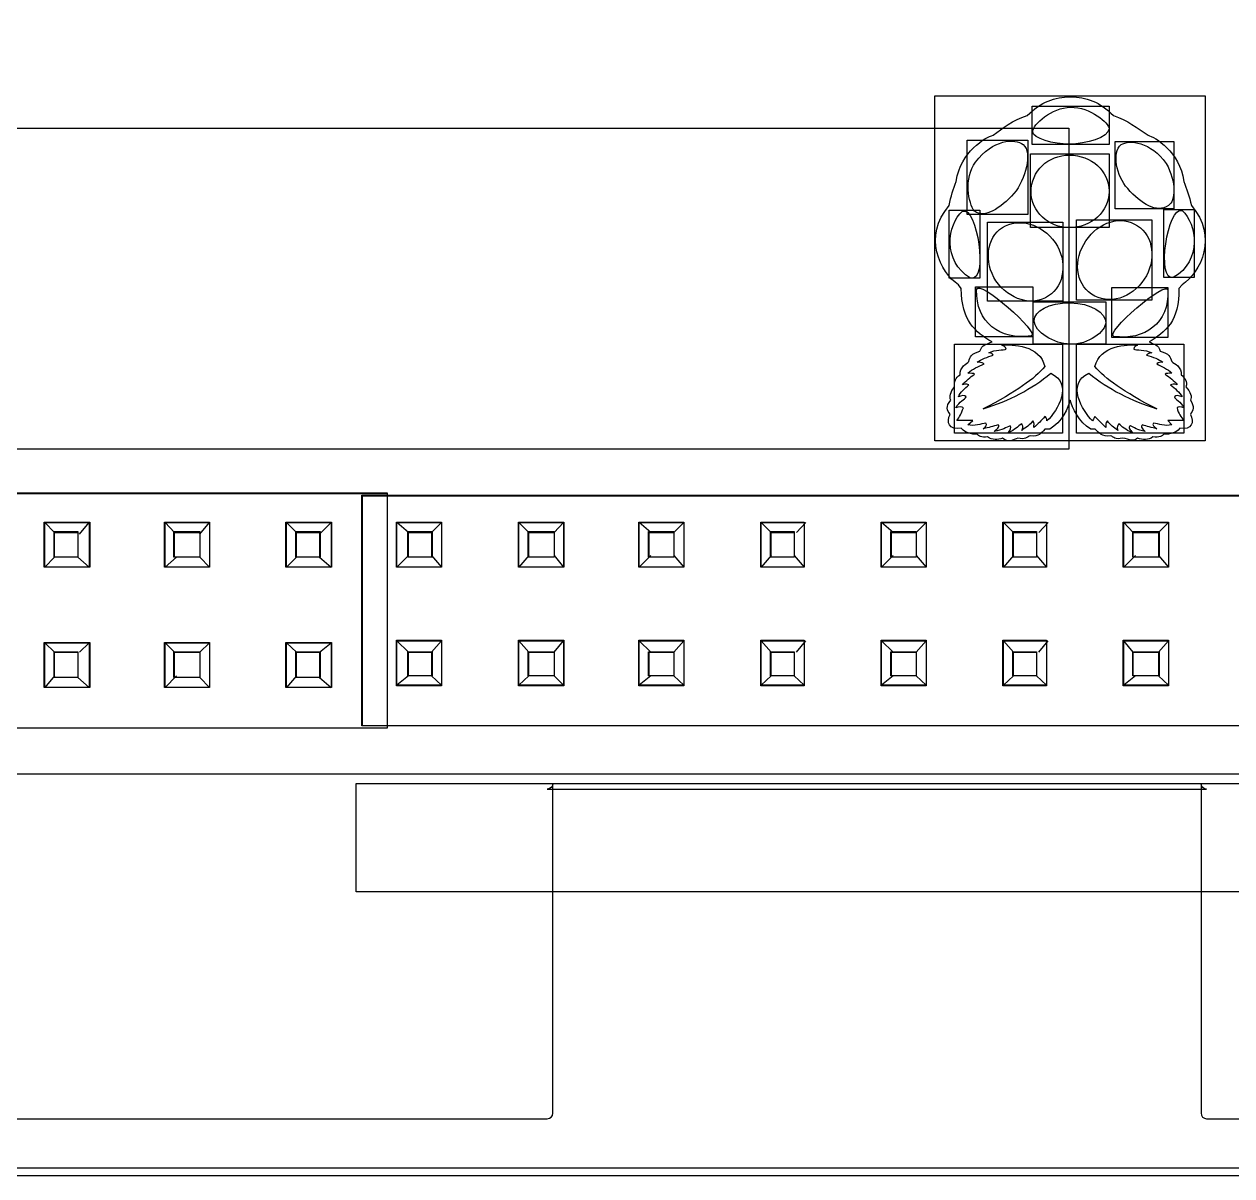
# Model space of a CAD drawing. Extents: x -52 to 498, y 3 to 363.
# Drawn here: x 45.63 to 67.61, y 45.44 to 66.41 of the extents above; entities that cross this region are included whole.
import ezdxf

# ---------------------------------------------------------------- set-up
doc = ezdxf.new("R2010")
doc.units = 0
for name, color, linetype in [('RpiPaveiksliukas', 7, 'CONTINUOUS'), ('RpiSkyles', 7, 'CONTINUOUS'), ('RpiSkyles_kitoj_vietoj', 7, 'CONTINUOUS')]:
    doc.layers.add(name, color=color, linetype=linetype)

msp = doc.modelspace()

# ---------------------------------------------------------------- linework, layer by layer
at = {"layer": 'RpiPaveiksliukas', "color": 7}
for points in [[(94.00034, 45.582526), (6.200342, 45.582526), (6.200342, 105.092524), (94.00034, 105.092524)], [(92.49034, 45.442526), (4.700342, 45.442526), (4.700342, 104.902524), (92.49034, 104.902524), (92.49034, 45.442526), (4.690342, 45.442526), (4.690342, 104.912524), (92.49034, 104.912524)], [(86.31034, 52.752526), (13.480342, 52.752526), (13.480342, 100.652524), (86.31034, 100.652524)], [(67.12034, 58.822525), (62.20034, 58.822525), (62.20034, 65.102525), (67.12034, 65.102525)], [(65.37034, 64.212525), (63.97034, 64.212525), (63.97034, 64.912525), (65.37034, 64.912525)], [(64.64034, 58.672525), (39.400341, 58.672525), (39.400341, 64.512525), (64.64034, 64.512525)], [(63.89034, 62.942525), (62.79034, 62.942525), (62.79034, 64.292525), (63.89034, 64.292525)], [(64.65034, 64.222525)], [(66.55034, 63.042525), (65.48034, 63.042525), (65.48034, 64.272525), (66.55034, 64.272525)], [(65.59034, 64.212525)], [(65.37034, 62.702525), (63.94034, 62.702525), (63.94034, 64.042525), (65.37034, 64.042525)], [(63.64034, 63.322525)], [(63.95034, 63.352525)], [(63.02034, 61.782525), (62.46034, 61.782525), (62.46034, 63.022525), (63.02034, 63.022525)], [(66.92034, 61.792525), (66.37034, 61.792525), (66.37034, 63.032525), (66.92034, 63.032525)], [(64.53034, 61.362525), (63.16034, 61.362525), (63.16034, 62.802525), (64.53034, 62.802525)], [(66.15034, 61.382525), (64.78034, 61.382525), (64.78034, 62.842525), (66.15034, 62.842525)], [(64.95034, 62.462525)], [(62.85034, 61.782525)], [(66.54034, 61.792525)], [(63.98034, 60.712525), (62.94034, 60.712525), (62.94034, 61.622525), (63.98034, 61.622525)], [(66.44034, 60.702525), (65.42034, 60.702525), (65.42034, 61.612525), (66.44034, 61.612525)], [(65.31034, 60.582525), (63.99034, 60.582525), (63.99034, 61.352525), (65.31034, 61.352525)], [(64.27034, 61.462525)], [(63.95034, 60.732525)], [(65.46034, 60.722525)], [(64.52034, 58.962525), (62.56034, 58.962525), (62.56034, 60.582525), (64.52034, 60.582525)], [(64.66034, 60.582525)], [(66.73034, 58.962525), (64.78034, 58.962525), (64.78034, 60.582525), (66.73034, 60.582525)], [(64.20034, 60.172525)], [(65.11034, 60.172525)], [(65.79034, 58.832525)], [(52.230341, 53.592526), (36.490341, 53.592526), (36.490341, 57.872525), (52.230341, 57.872525)], [(44.370341, 57.862525), (52.230341, 57.862525), (52.230341, 53.592526), (36.500341, 53.592526), (36.500341, 57.862525)], [(44.370341, 57.862525), (52.230341, 57.862525), (52.230341, 53.592526), (36.500341, 53.592526), (36.500341, 57.862525)], [(80.24034, 53.632526), (51.770341, 53.632526), (51.770341, 57.832525), (80.24034, 57.832525)], [(65.99034, 57.822525), (80.24034, 57.822525), (80.24034, 53.632526), (51.780341, 53.632526), (51.780341, 57.822525)], [(65.99034, 57.822525), (80.24034, 57.822525), (80.24034, 53.632526), (51.780341, 53.632526), (51.780341, 57.822525)], [(46.820341, 56.522526), (45.990341, 56.522526), (45.990341, 57.342525), (46.820341, 57.342525)], [(46.000341, 56.912526), (46.000341, 57.332525), (46.810341, 57.332525), (46.810341, 56.522526), (46.000341, 56.522526)], [(46.600341, 56.702526), (46.170341, 56.702526), (46.170341, 57.172525), (46.600341, 57.172525)], [(46.180341, 56.912526), (46.180341, 57.152525), (46.600341, 57.152525), (46.600341, 56.702526), (46.180341, 56.702526)], [(49.000341, 56.522526), (48.180341, 56.522526), (48.180341, 57.342525), (49.000341, 57.342525)], [(48.190341, 56.912526), (48.190341, 57.332525), (49.000341, 57.332525), (49.000341, 56.522526), (48.190341, 56.522526)], [(48.820341, 56.702526), (48.350341, 56.702526), (48.350341, 57.172525), (48.820341, 57.172525)], [(48.360341, 56.912526), (48.360341, 57.152525), (48.820341, 57.152525), (48.820341, 56.702526), (48.360341, 56.702526)], [(51.220341, 56.522526), (50.390341, 56.522526), (50.390341, 57.342525), (51.220341, 57.342525)], [(50.400341, 56.912526), (50.400341, 57.332525), (51.210341, 57.332525), (51.210341, 56.522526), (50.400341, 56.522526)], [(51.010341, 56.702526), (50.570341, 56.702526), (50.570341, 57.172525), (51.010341, 57.172525)], [(50.580341, 56.912526), (50.580341, 57.152525), (51.000341, 57.152525), (51.000341, 56.702526), (50.580341, 56.702526)], [(53.220341, 56.522526), (52.400341, 56.522526), (52.400341, 57.342525), (53.220341, 57.342525)], [(52.410341, 56.942526), (52.410341, 57.332525), (53.220341, 57.332525), (53.220341, 56.522526), (52.410341, 56.522526)], [(53.050341, 56.702526), (52.610341, 56.702526), (52.610341, 57.172525), (53.050341, 57.172525)], [(52.620341, 56.942526), (52.620341, 57.152525), (53.040341, 57.152525), (53.040341, 56.702526), (52.620341, 56.702526)], [(55.450341, 56.522526), (54.620341, 56.522526), (54.620341, 57.342525), (55.450341, 57.342525)], [(54.630341, 56.942526), (54.630341, 57.332525), (55.440341, 57.332525), (55.440341, 56.522526), (54.630341, 56.522526)], [(55.270341, 56.702526), (54.800341, 56.702526), (54.800341, 57.172525), (55.270341, 57.172525)], [(54.810341, 56.942526), (54.810341, 57.152525), (55.270341, 57.152525), (55.270341, 56.702526), (54.810341, 56.702526)], [(57.63034, 56.522526), (56.810341, 56.522526), (56.810341, 57.342525), (57.63034, 57.342525)], [(56.820341, 56.942526), (56.820341, 57.332525), (57.63034, 57.332525), (57.63034, 56.522526), (56.820341, 56.522526)], [(57.45034, 56.702526), (56.990341, 56.702526), (56.990341, 57.172525), (57.45034, 57.172525)], [(57.000341, 56.942526), (57.000341, 57.152525), (57.45034, 57.152525), (57.45034, 56.702526), (57.000341, 56.702526)], [(59.82034, 56.522526), (59.03034, 56.522526), (59.03034, 57.342525), (59.82034, 57.342525)], [(59.04034, 56.942526), (59.04034, 57.332525), (59.82034, 57.332525), (59.82034, 56.522526), (59.04034, 56.522526)], [(59.64034, 56.702526), (59.21034, 56.702526), (59.21034, 57.172525), (59.64034, 57.172525)], [(59.22034, 56.942526), (59.22034, 57.152525), (59.64034, 57.152525), (59.64034, 56.702526), (59.22034, 56.702526)], [(62.04034, 56.522526), (61.22034, 56.522526), (61.22034, 57.342525), (62.04034, 57.342525)], [(61.23034, 56.942526), (61.23034, 57.332525), (62.04034, 57.332525), (62.04034, 56.522526), (61.23034, 56.522526)], [(61.86034, 56.702526), (61.40034, 56.702526), (61.40034, 57.172525), (61.86034, 57.172525)], [(61.41034, 56.942526), (61.41034, 57.152525), (61.86034, 57.152525), (61.86034, 56.702526), (61.41034, 56.702526)], [(64.23034, 56.522526), (63.44034, 56.522526), (63.44034, 57.342525), (64.23034, 57.342525)], [(63.45034, 56.942526), (63.45034, 57.332525), (64.23034, 57.332525), (64.23034, 56.522526), (63.45034, 56.522526)], [(64.05034, 56.702526), (63.62034, 56.702526), (63.62034, 57.172525), (64.05034, 57.172525)], [(63.63034, 56.942526), (63.63034, 57.152525), (64.05034, 57.152525), (64.05034, 56.702526), (63.63034, 56.702526)], [(66.45034, 56.522526), (65.63034, 56.522526), (65.63034, 57.342525), (66.45034, 57.342525)], [(65.64034, 56.942526), (65.64034, 57.332525), (66.45034, 57.332525), (66.45034, 56.522526), (65.64034, 56.522526)], [(66.28034, 56.702526), (65.80034, 56.702526), (65.80034, 57.172525), (66.28034, 57.172525)], [(65.81034, 56.942526), (65.81034, 57.152525), (66.27034, 57.152525), (66.27034, 56.702526), (65.81034, 56.702526)], [(53.220341, 54.362526), (52.400341, 54.362526), (52.400341, 55.192526), (53.220341, 55.192526)], [(52.410341, 54.762526), (52.410341, 55.182526), (53.220341, 55.182526), (53.220341, 54.372526), (52.410341, 54.372526)], [(55.450341, 54.362526), (54.620341, 54.362526), (54.620341, 55.192526), (55.450341, 55.192526)], [(54.630341, 54.762526), (54.630341, 55.182526), (55.440341, 55.182526), (55.440341, 54.372526), (54.630341, 54.372526)], [(57.63034, 54.362526), (56.810341, 54.362526), (56.810341, 55.192526), (57.63034, 55.192526)], [(56.820341, 54.762526), (56.820341, 55.182526), (57.63034, 55.182526), (57.63034, 54.372526), (56.820341, 54.372526)], [(59.82034, 54.362526), (59.03034, 54.362526), (59.03034, 55.192526), (59.82034, 55.192526)], [(59.04034, 54.762526), (59.04034, 55.182526), (59.82034, 55.182526), (59.82034, 54.372526), (59.04034, 54.372526)], [(62.04034, 54.362526), (61.22034, 54.362526), (61.22034, 55.192526), (62.04034, 55.192526)], [(61.23034, 54.762526), (61.23034, 55.182526), (62.04034, 55.182526), (62.04034, 54.372526), (61.23034, 54.372526)], [(64.23034, 54.362526), (63.44034, 54.362526), (63.44034, 55.192526), (64.23034, 55.192526)], [(63.45034, 54.762526), (63.45034, 55.182526), (64.23034, 55.182526), (64.23034, 54.372526), (63.45034, 54.372526)], [(66.45034, 54.362526), (65.63034, 54.362526), (65.63034, 55.192526), (66.45034, 55.192526)], [(65.64034, 54.762526), (65.64034, 55.182526), (66.45034, 55.182526), (66.45034, 54.372526), (65.64034, 54.372526)], [(46.820341, 54.332526), (45.990341, 54.332526), (45.990341, 55.152526), (46.820341, 55.152526)], [(46.000341, 54.762526), (46.000341, 55.142526), (46.810341, 55.142526), (46.810341, 54.332526), (46.000341, 54.332526)], [(46.600341, 54.512526), (46.170341, 54.512526), (46.170341, 54.982526), (46.600341, 54.982526)], [(46.180341, 54.762526), (46.180341, 54.972526), (46.600341, 54.972526), (46.600341, 54.512526), (46.180341, 54.512526)], [(49.000341, 54.332526), (48.180341, 54.332526), (48.180341, 55.152526), (49.000341, 55.152526)], [(48.190341, 54.762526), (48.190341, 55.142526), (49.000341, 55.142526), (49.000341, 54.332526), (48.190341, 54.332526)], [(48.820341, 54.512526), (48.350341, 54.512526), (48.350341, 54.982526), (48.820341, 54.982526)], [(48.360341, 54.762526), (48.360341, 54.972526), (48.820341, 54.972526), (48.820341, 54.512526), (48.360341, 54.512526)], [(51.220341, 54.332526), (50.390341, 54.332526), (50.390341, 55.152526), (51.220341, 55.152526)], [(50.400341, 54.762526), (50.400341, 55.142526), (51.210341, 55.142526), (51.210341, 54.332526), (50.400341, 54.332526)], [(51.010341, 54.512526), (50.570341, 54.512526), (50.570341, 54.982526), (51.010341, 54.982526)], [(50.580341, 54.762526), (50.580341, 54.972526), (51.000341, 54.972526), (51.000341, 54.512526), (50.580341, 54.512526)], [(53.050341, 54.542526), (52.610341, 54.542526), (52.610341, 54.982526), (53.050341, 54.982526)], [(52.620341, 54.762526), (52.620341, 54.972526), (53.040341, 54.972526), (53.040341, 54.542526), (52.620341, 54.542526)], [(55.270341, 54.542526), (54.800341, 54.542526), (54.800341, 54.982526), (55.270341, 54.982526)], [(54.810341, 54.762526), (54.810341, 54.972526), (55.270341, 54.972526), (55.270341, 54.542526), (54.810341, 54.542526)], [(57.45034, 54.542526), (56.990341, 54.542526), (56.990341, 54.982526), (57.45034, 54.982526)], [(57.000341, 54.762526), (57.000341, 54.972526), (57.45034, 54.972526), (57.45034, 54.542526), (57.000341, 54.542526)], [(59.64034, 54.542526), (59.21034, 54.542526), (59.21034, 54.982526), (59.64034, 54.982526)], [(59.22034, 54.762526), (59.22034, 54.972526), (59.64034, 54.972526), (59.64034, 54.542526), (59.22034, 54.542526)], [(61.86034, 54.542526), (61.40034, 54.542526), (61.40034, 54.982526), (61.86034, 54.982526)], [(61.41034, 54.762526), (61.41034, 54.972526), (61.86034, 54.972526), (61.86034, 54.542526), (61.41034, 54.542526)], [(64.05034, 54.542526), (63.62034, 54.542526), (63.62034, 54.982526), (64.05034, 54.982526)], [(63.63034, 54.762526), (63.63034, 54.972526), (64.05034, 54.972526), (64.05034, 54.542526), (63.63034, 54.542526)], [(66.28034, 54.542526), (65.80034, 54.542526), (65.80034, 54.982526), (66.28034, 54.982526)], [(65.81034, 54.762526), (65.81034, 54.972526), (66.27034, 54.972526), (66.27034, 54.542526), (65.81034, 54.542526)], [(79.47034, 50.612526), (51.670341, 50.612526), (51.670341, 52.582526), (79.47034, 52.582526)]]:
    msp.add_lwpolyline(points, close=True, dxfattribs=at)
for points in [[(64.66034, 65.082525), (64.68034, 65.082525)], [(65.37034, 63.372525), (65.37034, 63.352525)], [(62.68034, 61.592525), (62.63034, 61.662525)], [(66.70034, 61.662525), (66.64034, 61.592525)], [(62.80034, 59.112525), (62.89034, 59.192525)], [(65.31034, 59.062525), (65.11034, 59.262525)], [(66.73034, 59.192525), (66.44034, 59.192525), (66.51034, 59.112525)], [(64.29034, 59.032525), (64.20034, 59.032525)], [(65.12034, 59.032525), (65.04034, 59.032525)], [(81.86034, 52.752526), (15.660342, 52.752526)]]:
    msp.add_lwpolyline(points, dxfattribs=at)
at = {"layer": 'RpiPaveiksliukas', "color": 1}
for points in [[(64.66034, 65.082525), (64.68034, 65.082525)], [(65.37034, 63.372525), (65.37034, 63.352525)], [(62.68034, 61.592525), (62.63034, 61.662525)], [(66.70034, 61.662525), (66.64034, 61.592525)], [(62.80034, 59.112525), (62.89034, 59.192525)], [(65.31034, 59.062525), (65.11034, 59.262525)], [(66.73034, 59.192525), (66.44034, 59.192525), (66.51034, 59.112525)], [(64.29034, 59.032525), (64.20034, 59.032525)], [(65.12034, 59.032525), (65.04034, 59.032525)], [(46.180341, 57.152525), (46.000341, 57.332525)], [(46.630341, 57.122525), (46.810341, 57.332525)], [(48.360341, 57.152525), (48.190341, 57.332525)], [(48.820341, 57.122525), (49.000341, 57.332525)], [(50.580341, 57.152525), (50.400341, 57.332525)], [(51.000341, 57.122525), (51.210341, 57.332525)], [(52.620341, 57.152525), (52.410341, 57.332525)], [(53.040341, 57.152525), (53.220341, 57.332525)], [(54.810341, 57.152525), (54.630341, 57.332525)], [(55.270341, 57.152525), (55.440341, 57.332525)], [(57.030341, 57.152525), (56.820341, 57.332525)], [(57.45034, 57.152525), (57.63034, 57.332525)], [(59.22034, 57.152525), (59.04034, 57.332525)], [(59.68034, 57.152525), (59.85034, 57.332525)], [(61.44034, 57.152525), (61.23034, 57.332525)], [(61.86034, 57.152525), (62.04034, 57.332525)], [(63.63034, 57.152525), (63.45034, 57.332525)], [(64.09034, 57.152525), (64.26034, 57.332525)], [(65.81034, 57.152525), (65.64034, 57.332525)], [(66.27034, 57.152525), (66.45034, 57.332525)], [(52.620341, 56.732526), (52.410341, 56.522526)], [(53.040341, 56.732526), (53.220341, 56.522526)], [(54.810341, 56.732526), (54.630341, 56.522526)], [(55.270341, 56.732526), (55.440341, 56.522526)], [(57.030341, 56.732526), (56.820341, 56.522526)], [(57.45034, 56.732526), (57.63034, 56.522526)], [(59.22034, 56.732526), (59.04034, 56.522526)], [(59.64034, 56.732526), (59.82034, 56.522526)], [(61.44034, 56.732526), (61.23034, 56.522526)], [(61.86034, 56.732526), (62.04034, 56.522526)], [(63.63034, 56.732526), (63.45034, 56.522526)], [(64.05034, 56.732526), (64.23034, 56.522526)], [(65.85034, 56.732526), (65.64034, 56.522526)], [(66.27034, 56.732526), (66.45034, 56.522526)], [(46.180341, 56.702526), (46.000341, 56.522526)], [(46.600341, 56.702526), (46.810341, 56.522526)], [(48.400341, 56.702526), (48.190341, 56.522526)], [(48.820341, 56.702526), (49.000341, 56.522526)], [(50.580341, 56.702526), (50.400341, 56.522526)], [(51.000341, 56.702526), (51.210341, 56.522526)], [(52.620341, 54.972526), (52.410341, 55.182526)], [(53.040341, 54.972526), (53.220341, 55.182526)], [(54.810341, 54.972526), (54.630341, 55.182526)], [(55.270341, 54.972526), (55.440341, 55.182526)], [(57.030341, 54.972526), (56.820341, 55.182526)], [(57.45034, 54.972526), (57.63034, 55.182526)], [(59.22034, 54.972526), (59.04034, 55.182526)], [(59.68034, 54.972526), (59.85034, 55.182526)], [(61.44034, 54.972526), (61.23034, 55.182526)], [(61.86034, 54.972526), (62.04034, 55.182526)], [(63.63034, 54.972526), (63.45034, 55.182526)], [(64.09034, 54.972526), (64.26034, 55.182526)], [(65.81034, 54.972526), (65.64034, 55.182526)], [(66.27034, 54.972526), (66.45034, 55.182526)], [(46.180341, 54.972526), (46.000341, 55.142526)], [(46.630341, 54.972526), (46.810341, 55.142526)], [(48.360341, 54.972526), (48.190341, 55.142526)], [(48.820341, 54.972526), (49.000341, 55.142526)], [(50.580341, 54.972526), (50.400341, 55.142526)], [(51.000341, 54.972526), (51.210341, 55.142526)], [(46.180341, 54.542526), (46.000341, 54.332526)], [(46.600341, 54.512526), (46.810341, 54.332526)], [(48.400341, 54.542526), (48.190341, 54.332526)], [(48.820341, 54.512526), (49.000341, 54.332526)], [(50.580341, 54.542526), (50.400341, 54.332526)], [(51.000341, 54.512526), (51.210341, 54.332526)], [(52.620341, 54.542526), (52.410341, 54.372526)], [(53.040341, 54.542526), (53.220341, 54.372526)], [(54.810341, 54.542526), (54.630341, 54.372526)], [(55.270341, 54.542526), (55.440341, 54.372526)], [(57.030341, 54.542526), (56.820341, 54.372526)], [(57.45034, 54.542526), (57.63034, 54.372526)], [(59.22034, 54.542526), (59.04034, 54.372526)], [(59.64034, 54.542526), (59.82034, 54.372526)], [(61.44034, 54.542526), (61.23034, 54.372526)], [(61.86034, 54.542526), (62.04034, 54.372526)], [(63.63034, 54.542526), (63.45034, 54.372526)], [(64.05034, 54.542526), (64.23034, 54.372526)], [(65.85034, 54.542526), (65.64034, 54.372526)], [(66.27034, 54.542526), (66.45034, 54.372526)]]:
    msp.add_lwpolyline(points, dxfattribs=at)
for points in [[(64.65034, 64.222525)], [(63.64034, 63.322525)], [(63.95034, 63.352525)], [(65.71034, 63.412525)], [(62.85034, 61.782525)], [(66.54034, 61.792525)], [(64.27034, 61.462525)], [(65.05034, 61.492525)], [(63.95034, 60.732525)], [(65.46034, 60.722525)], [(64.66034, 60.582525)], [(63.08034, 59.402525)], [(66.24034, 59.402525)], [(65.79034, 58.832525)], [(46.000341, 56.912526), (46.000341, 57.332525), (46.810341, 57.332525), (46.810341, 56.522526), (46.000341, 56.522526)], [(46.180341, 56.912526), (46.180341, 57.152525), (46.600341, 57.152525), (46.600341, 56.702526), (46.180341, 56.702526)], [(48.190341, 56.912526), (48.190341, 57.332525), (49.000341, 57.332525), (49.000341, 56.522526), (48.190341, 56.522526)], [(48.360341, 56.912526), (48.360341, 57.152525), (48.820341, 57.152525), (48.820341, 56.702526), (48.360341, 56.702526)], [(50.400341, 56.912526), (50.400341, 57.332525), (51.210341, 57.332525), (51.210341, 56.522526), (50.400341, 56.522526)], [(50.580341, 56.912526), (50.580341, 57.152525), (51.000341, 57.152525), (51.000341, 56.702526), (50.580341, 56.702526)], [(52.410341, 56.942526), (52.410341, 57.332525), (53.220341, 57.332525), (53.220341, 56.522526), (52.410341, 56.522526)], [(52.620341, 56.942526), (52.620341, 57.152525), (53.040341, 57.152525), (53.040341, 56.702526), (52.620341, 56.702526)], [(54.630341, 56.942526), (54.630341, 57.332525), (55.440341, 57.332525), (55.440341, 56.522526), (54.630341, 56.522526)], [(54.810341, 56.942526), (54.810341, 57.152525), (55.270341, 57.152525), (55.270341, 56.702526), (54.810341, 56.702526)], [(56.820341, 56.942526), (56.820341, 57.332525), (57.63034, 57.332525), (57.63034, 56.522526), (56.820341, 56.522526)], [(57.000341, 56.942526), (57.000341, 57.152525), (57.45034, 57.152525), (57.45034, 56.702526), (57.000341, 56.702526)], [(59.04034, 56.942526), (59.04034, 57.332525), (59.82034, 57.332525), (59.82034, 56.522526), (59.04034, 56.522526)], [(59.22034, 56.942526), (59.22034, 57.152525), (59.64034, 57.152525), (59.64034, 56.702526), (59.22034, 56.702526)], [(61.23034, 56.942526), (61.23034, 57.332525), (62.04034, 57.332525), (62.04034, 56.522526), (61.23034, 56.522526)], [(61.41034, 56.942526), (61.41034, 57.152525), (61.86034, 57.152525), (61.86034, 56.702526), (61.41034, 56.702526)], [(63.45034, 56.942526), (63.45034, 57.332525), (64.23034, 57.332525), (64.23034, 56.522526), (63.45034, 56.522526)], [(63.63034, 56.942526), (63.63034, 57.152525), (64.05034, 57.152525), (64.05034, 56.702526), (63.63034, 56.702526)], [(65.64034, 56.942526), (65.64034, 57.332525), (66.45034, 57.332525), (66.45034, 56.522526), (65.64034, 56.522526)], [(65.81034, 56.942526), (65.81034, 57.152525), (66.27034, 57.152525), (66.27034, 56.702526), (65.81034, 56.702526)], [(52.410341, 54.762526), (52.410341, 55.182526), (53.220341, 55.182526), (53.220341, 54.372526), (52.410341, 54.372526)], [(54.630341, 54.762526), (54.630341, 55.182526), (55.440341, 55.182526), (55.440341, 54.372526), (54.630341, 54.372526)], [(56.820341, 54.762526), (56.820341, 55.182526), (57.63034, 55.182526), (57.63034, 54.372526), (56.820341, 54.372526)], [(59.04034, 54.762526), (59.04034, 55.182526), (59.82034, 55.182526), (59.82034, 54.372526), (59.04034, 54.372526)], [(61.23034, 54.762526), (61.23034, 55.182526), (62.04034, 55.182526), (62.04034, 54.372526), (61.23034, 54.372526)], [(63.45034, 54.762526), (63.45034, 55.182526), (64.23034, 55.182526), (64.23034, 54.372526), (63.45034, 54.372526)], [(65.64034, 54.762526), (65.64034, 55.182526), (66.45034, 55.182526), (66.45034, 54.372526), (65.64034, 54.372526)], [(46.000341, 54.762526), (46.000341, 55.142526), (46.810341, 55.142526), (46.810341, 54.332526), (46.000341, 54.332526)], [(46.180341, 54.762526), (46.180341, 54.972526), (46.600341, 54.972526), (46.600341, 54.512526), (46.180341, 54.512526)], [(48.190341, 54.762526), (48.190341, 55.142526), (49.000341, 55.142526), (49.000341, 54.332526), (48.190341, 54.332526)], [(48.360341, 54.762526), (48.360341, 54.972526), (48.820341, 54.972526), (48.820341, 54.512526), (48.360341, 54.512526)], [(50.400341, 54.762526), (50.400341, 55.142526), (51.210341, 55.142526), (51.210341, 54.332526), (50.400341, 54.332526)], [(50.580341, 54.762526), (50.580341, 54.972526), (51.000341, 54.972526), (51.000341, 54.512526), (50.580341, 54.512526)], [(52.620341, 54.762526), (52.620341, 54.972526), (53.040341, 54.972526), (53.040341, 54.542526), (52.620341, 54.542526)], [(54.810341, 54.762526), (54.810341, 54.972526), (55.270341, 54.972526), (55.270341, 54.542526), (54.810341, 54.542526)], [(57.000341, 54.762526), (57.000341, 54.972526), (57.45034, 54.972526), (57.45034, 54.542526), (57.000341, 54.542526)], [(59.22034, 54.762526), (59.22034, 54.972526), (59.64034, 54.972526), (59.64034, 54.542526), (59.22034, 54.542526)], [(61.41034, 54.762526), (61.41034, 54.972526), (61.86034, 54.972526), (61.86034, 54.542526), (61.41034, 54.542526)], [(63.63034, 54.762526), (63.63034, 54.972526), (64.05034, 54.972526), (64.05034, 54.542526), (63.63034, 54.542526)], [(65.81034, 54.762526), (65.81034, 54.972526), (66.27034, 54.972526), (66.27034, 54.542526), (65.81034, 54.542526)]]:
    msp.add_lwpolyline(points, close=True, dxfattribs=at)
at = {"layer": 'RpiPaveiksliukas', "color": 7}
for points in [[(63.88034, 64.742525), (64.13034, 64.992525), (64.39034, 65.082525), (64.66034, 65.082525)], [(64.68034, 65.082525), (64.94034, 65.082525), (65.21034, 64.992525), (65.45034, 64.742525)], [(63.98034, 64.442525), (63.98034, 64.582525), (64.33034, 64.892525), (64.67034, 64.892525)], [(64.67034, 64.892525), (65.03034, 64.902525), (65.37034, 64.602525), (65.37034, 64.502525)], [(63.26034, 64.382525), (63.43034, 64.512525), (63.62034, 64.662525), (63.88034, 64.742525)], [(65.45034, 64.742525), (65.70034, 64.662525), (65.89034, 64.512525), (66.08034, 64.382525)], [(64.65034, 64.222525), (64.36034, 64.212525), (63.98034, 64.332525), (63.98034, 64.442525)], [(65.37034, 64.502525), (65.37034, 64.342525), (64.94034, 64.222525), (64.65034, 64.222525)], [(62.59034, 63.542525), (62.66034, 64.092525), (63.13034, 64.352525), (63.26034, 64.382525)], [(62.94034, 63.892525), (63.25034, 64.312525), (63.66034, 64.332525), (63.81034, 64.212525)], [(63.81034, 64.212525), (63.98034, 64.062525), (63.85034, 63.582525), (63.64034, 63.322525)], [(65.71034, 63.412525), (65.50034, 63.642525), (65.42034, 64.072525), (65.59034, 64.212525)], [(65.59034, 64.212525), (65.74034, 64.312525), (66.13034, 64.262525), (66.41034, 63.872525)], [(66.08034, 64.382525), (66.20034, 64.352525), (66.66034, 64.092525), (66.73034, 63.542525)], [(63.95034, 63.352525), (63.95034, 63.732525), (64.26034, 64.022525), (64.65034, 64.022525)], [(64.65034, 64.022525), (65.05034, 64.022525), (65.37034, 63.732525), (65.37034, 63.372525)], [(62.92034, 63.002525), (62.81034, 63.142525), (62.72034, 63.602525), (62.94034, 63.892525)], [(66.41034, 63.872525), (66.60034, 63.532525), (66.58034, 63.182525), (66.45034, 63.102525)], [(62.46034, 63.102525), (62.49034, 63.282525), (62.54034, 63.402525), (62.59034, 63.542525)], [(66.73034, 63.542525), (66.78034, 63.402525), (66.83034, 63.282525), (66.87034, 63.102525)], [(63.64034, 63.322525), (63.39034, 63.052525), (63.11034, 62.862525), (62.92034, 63.002525)], [(64.65034, 62.702525), (64.27034, 62.702525), (63.95034, 62.992525), (63.95034, 63.352525)], [(65.37034, 63.352525), (65.37034, 62.992525), (65.05034, 62.702525), (64.65034, 62.702525)], [(66.45034, 63.102525), (66.24034, 62.962525), (65.95034, 63.132525), (65.71034, 63.412525)], [(62.63034, 61.662525), (62.29034, 61.882525), (61.98034, 62.552525), (62.46034, 63.102525)], [(62.70034, 63.002525), (62.97034, 63.102525), (63.18034, 61.702525), (62.85034, 61.782525)], [(66.54034, 61.792525), (66.22034, 61.712525), (66.44034, 63.112525), (66.70034, 63.012525)], [(66.87034, 63.102525), (67.36034, 62.552525), (67.04034, 61.882525), (66.70034, 61.662525)], [(62.85034, 61.782525), (62.33034, 62.092525), (62.43034, 62.762525), (62.70034, 63.002525)], [(63.43034, 62.702525), (63.72034, 62.892525), (64.15034, 62.772525), (64.39034, 62.432525)], [(64.95034, 62.462525), (65.17034, 62.802525), (65.60034, 62.942525), (65.89034, 62.732525)], [(66.70034, 63.012525), (66.97034, 62.772525), (67.07034, 62.102525), (66.54034, 61.792525)], [(63.31034, 61.732525), (63.09034, 62.072525), (63.14034, 62.522525), (63.43034, 62.702525)], [(65.89034, 62.732525), (66.18034, 62.552525), (66.24034, 62.102525), (66.01034, 61.762525)], [(64.39034, 62.432525), (64.62034, 62.092525), (64.56034, 61.642525), (64.27034, 61.462525)], [(65.05034, 61.492525), (64.76034, 61.682525), (64.71034, 62.122525), (64.95034, 62.462525)], [(62.96034, 61.572525), (62.98034, 61.792525), (64.14034, 60.772525), (63.95034, 60.732525)], [(65.46034, 60.722525), (65.26034, 60.762525), (66.44034, 61.782525), (66.44034, 61.562525)], [(63.24034, 60.622525), (62.94034, 60.792525), (62.68034, 61.012525), (62.68034, 61.592525)], [(63.95034, 60.732525), (63.39034, 60.652525), (62.94034, 60.972525), (62.96034, 61.572525)], [(64.27034, 61.462525), (63.98034, 61.252525), (63.55034, 61.392525), (63.31034, 61.732525)], [(66.01034, 61.762525), (65.79034, 61.422525), (65.36034, 61.282525), (65.05034, 61.492525)], [(66.44034, 61.562525), (66.47034, 60.962525), (66.01034, 60.642525), (65.46034, 60.722525)], [(66.64034, 61.592525), (66.66034, 61.012525), (66.39034, 60.792525), (66.10034, 60.622525)], [(64.01034, 61.012525), (64.01034, 61.182525), (64.27034, 61.332525), (64.66034, 61.332525)], [(64.66034, 61.332525), (65.05034, 61.332525), (65.31034, 61.142525), (65.31034, 60.972525)], [(64.66034, 60.582525), (64.37034, 60.582525), (64.01034, 60.802525), (64.01034, 61.012525)], [(65.31034, 60.972525), (65.31034, 60.822525), (65.00034, 60.562525), (64.66034, 60.582525)], [(62.82034, 60.262525), (62.83034, 60.352525), (62.87034, 60.412525), (63.02034, 60.452525)], [(63.02034, 60.452525), (63.06034, 60.572525), (63.14034, 60.582525), (63.24034, 60.622525)], [(63.18034, 60.422525), (63.30034, 60.492525), (63.45034, 60.462525), (63.50034, 60.492525)], [(63.42034, 60.562525), (63.60034, 60.582525), (64.12034, 60.562525), (64.20034, 60.172525)], [(63.50034, 60.492525), (63.49034, 60.532525), (63.45034, 60.552525), (63.42034, 60.562525)], [(65.11034, 60.172525), (65.21034, 60.562525), (65.70034, 60.582525), (65.89034, 60.562525)], [(65.89034, 60.562525), (65.86034, 60.552525), (65.82034, 60.532525), (65.82034, 60.492525)], [(65.82034, 60.492525), (65.86034, 60.462525), (66.03034, 60.492525), (66.15034, 60.422525)], [(66.10034, 60.622525), (66.18034, 60.582525), (66.27034, 60.572525), (66.30034, 60.452525)], [(66.30034, 60.452525), (66.46034, 60.412525), (66.49034, 60.352525), (66.51034, 60.262525)], [(62.66034, 60.022525), (62.65034, 60.162525), (62.78034, 60.232525), (62.82034, 60.262525)], [(62.97034, 60.252525), (63.04034, 60.312525), (63.16034, 60.342525), (63.26034, 60.382525)], [(63.10034, 60.222525), (63.04034, 60.252525), (63.01034, 60.252525), (62.97034, 60.252525)], [(63.26034, 60.382525), (63.25034, 60.412525), (63.23034, 60.412525), (63.18034, 60.422525)], [(66.15034, 60.422525), (66.10034, 60.412525), (66.08034, 60.412525), (66.05034, 60.382525)], [(66.05034, 60.382525), (66.17034, 60.342525), (66.28034, 60.312525), (66.35034, 60.252525)], [(66.35034, 60.252525), (66.30034, 60.252525), (66.27034, 60.252525), (66.24034, 60.222525)], [(66.51034, 60.262525), (66.56034, 60.232525), (66.70034, 60.162525), (66.68034, 60.022525)], [(62.56034, 59.802525), (62.54034, 59.902525), (62.58034, 59.972525), (62.66034, 60.022525)], [(62.70034, 59.842525), (62.77034, 59.912525), (62.84034, 59.982525), (62.92034, 60.032525)], [(62.80034, 60.052525), (62.89034, 60.132525), (62.99034, 60.172525), (63.10034, 60.222525)], [(62.92034, 60.032525), (62.91034, 60.052525), (62.85034, 60.052525), (62.80034, 60.052525)], [(64.20034, 60.172525), (64.02034, 59.952525), (63.68034, 59.712525), (63.08034, 59.402525)], [(63.08034, 59.402525), (63.56034, 59.552525), (63.96034, 59.762525), (64.31034, 60.052525)], [(64.31034, 60.052525), (64.72034, 59.862525), (64.44034, 59.372525), (64.24034, 59.182525)], [(65.07034, 59.182525), (64.88034, 59.372525), (64.59034, 59.862525), (65.00034, 60.052525)], [(65.00034, 60.052525), (65.36034, 59.762525), (65.77034, 59.552525), (66.24034, 59.402525)], [(66.24034, 59.402525), (65.63034, 59.712525), (65.30034, 59.952525), (65.11034, 60.172525)], [(66.24034, 60.222525), (66.32034, 60.172525), (66.44034, 60.132525), (66.51034, 60.052525)], [(66.51034, 60.052525), (66.46034, 60.052525), (66.41034, 60.052525), (66.39034, 60.032525)], [(66.39034, 60.032525), (66.47034, 59.982525), (66.56034, 59.912525), (66.61034, 59.842525)], [(66.68034, 60.022525), (66.75034, 59.972525), (66.80034, 59.902525), (66.77034, 59.802525)], [(62.49034, 59.562525), (62.46034, 59.622525), (62.48034, 59.712525), (62.56034, 59.802525)], [(62.63034, 59.622525), (62.66034, 59.712525), (62.75034, 59.772525), (62.82034, 59.842525)], [(62.82034, 59.842525), (62.80034, 59.842525), (62.77034, 59.862525), (62.70034, 59.842525)], [(66.61034, 59.842525), (66.54034, 59.862525), (66.53034, 59.842525), (66.49034, 59.842525)], [(66.49034, 59.842525), (66.56034, 59.772525), (66.66034, 59.712525), (66.70034, 59.622525)], [(66.77034, 59.802525), (66.85034, 59.712525), (66.89034, 59.622525), (66.85034, 59.562525)], [(62.58034, 59.422525), (62.65034, 59.542525), (62.74034, 59.572525), (62.77034, 59.622525)], [(62.77034, 59.622525), (62.74034, 59.662525), (62.68034, 59.642525), (62.63034, 59.622525)], [(66.70034, 59.622525), (66.64034, 59.642525), (66.59034, 59.662525), (66.56034, 59.622525)], [(66.56034, 59.622525), (66.57034, 59.572525), (66.68034, 59.542525), (66.73034, 59.422525)], [(62.48034, 59.302525), (62.42034, 59.372525), (62.39034, 59.442525), (62.49034, 59.562525)], [(62.72034, 59.422525), (62.70034, 59.442525), (62.63034, 59.442525), (62.58034, 59.422525)], [(62.60034, 59.192525), (62.65034, 59.262525), (62.68034, 59.312525), (62.72034, 59.422525)], [(64.66034, 59.562525), (64.63034, 59.422525), (64.51034, 59.162525), (64.29034, 59.032525)], [(65.04034, 59.032525), (64.82034, 59.162525), (64.70034, 59.422525), (64.66034, 59.562525)], [(66.73034, 59.422525), (66.68034, 59.442525), (66.63034, 59.442525), (66.61034, 59.422525)], [(66.61034, 59.422525), (66.63034, 59.312525), (66.68034, 59.262525), (66.73034, 59.192525)], [(66.85034, 59.562525), (66.93034, 59.442525), (66.90034, 59.372525), (66.85034, 59.302525)], [(62.68034, 59.052525), (62.46034, 59.012525), (62.40034, 59.162525), (62.48034, 59.302525)], [(62.89034, 59.192525), (62.89034, 59.192525), (62.72034, 59.192525), (62.60034, 59.192525)], [(63.13034, 59.142525), (63.04034, 59.132525), (62.92034, 59.082525), (62.80034, 59.112525)], [(63.08034, 59.042525), (63.13034, 59.082525), (63.16034, 59.112525), (63.13034, 59.142525)], [(63.78034, 59.132525), (63.71034, 59.082525), (63.66034, 59.022525), (63.54034, 58.972525)], [(63.98034, 59.182525), (63.93034, 59.112525), (63.86034, 59.062525), (63.78034, 59.012525)], [(63.78034, 59.012525), (63.83034, 59.082525), (63.79034, 59.112525), (63.78034, 59.132525)], [(64.00034, 59.062525), (64.00034, 59.112525), (64.02034, 59.142525), (63.98034, 59.182525)], [(64.20034, 59.262525), (64.14034, 59.192525), (64.08034, 59.132525), (64.00034, 59.062525)], [(64.24034, 59.182525), (64.24034, 59.232525), (64.22034, 59.262525), (64.20034, 59.262525)], [(65.11034, 59.262525), (65.11034, 59.262525), (65.09034, 59.232525), (65.07034, 59.182525)], [(65.34034, 59.182525), (65.30034, 59.142525), (65.31034, 59.112525), (65.31034, 59.062525)], [(65.53034, 59.012525), (65.45034, 59.062525), (65.40034, 59.112525), (65.34034, 59.182525)], [(65.55034, 59.132525), (65.53034, 59.112525), (65.50034, 59.082525), (65.53034, 59.012525)], [(65.79034, 58.972525), (65.67034, 59.022525), (65.60034, 59.082525), (65.55034, 59.132525)], [(66.18034, 59.142525), (66.15034, 59.112525), (66.18034, 59.082525), (66.24034, 59.042525)], [(66.51034, 59.112525), (66.39034, 59.082525), (66.27034, 59.132525), (66.18034, 59.142525)], [(66.85034, 59.302525), (66.93034, 59.162525), (66.87034, 59.012525), (66.66034, 59.052525)], [(62.97034, 58.942525), (62.94034, 58.942525), (62.77034, 58.932525), (62.68034, 59.052525)], [(63.16034, 58.892525), (63.04034, 58.872525), (63.00034, 58.912525), (62.97034, 58.942525)], [(63.35034, 59.112525), (63.26034, 59.082525), (63.18034, 59.062525), (63.08034, 59.042525)], [(63.28034, 58.992525), (63.31034, 59.022525), (63.40034, 59.082525), (63.35034, 59.112525)], [(63.57034, 59.092525), (63.50034, 59.062525), (63.43034, 59.022525), (63.28034, 58.992525)], [(63.54034, 58.972525), (63.57034, 59.022525), (63.60034, 59.062525), (63.57034, 59.092525)], [(63.94034, 58.912525), (63.88034, 58.892525), (63.84034, 58.832525), (63.71034, 58.872525)], [(64.20034, 59.032525), (64.13034, 58.962525), (64.10034, 58.892525), (63.94034, 58.912525)], [(65.40034, 58.912525), (65.24034, 58.892525), (65.19034, 58.962525), (65.12034, 59.032525)], [(65.62034, 58.872525), (65.48034, 58.832525), (65.45034, 58.892525), (65.40034, 58.912525)], [(65.76034, 59.092525), (65.70034, 59.062525), (65.76034, 59.022525), (65.79034, 58.972525)], [(66.03034, 58.992525), (65.88034, 59.022525), (65.82034, 59.062525), (65.76034, 59.092525)], [(65.98034, 59.112525), (65.93034, 59.082525), (65.99034, 59.022525), (66.03034, 58.992525)], [(66.24034, 59.042525), (66.15034, 59.062525), (66.05034, 59.082525), (65.98034, 59.112525)], [(66.37034, 58.942525), (66.34034, 58.912525), (66.29034, 58.872525), (66.17034, 58.892525)], [(66.66034, 59.052525), (66.58034, 58.932525), (66.39034, 58.942525), (66.37034, 58.942525)], [(63.43034, 58.872525), (63.35034, 58.832525), (63.24034, 58.832525), (63.16034, 58.892525)], [(63.71034, 58.872525), (63.62034, 58.842525), (63.55034, 58.772525), (63.43034, 58.872525)], [(65.79034, 58.832525), (65.72034, 58.832525), (65.69034, 58.862525), (65.62034, 58.872525)], [(65.89034, 58.872525), (65.86034, 58.842525), (65.82034, 58.832525), (65.79034, 58.832525)], [(66.17034, 58.892525), (66.08034, 58.832525), (65.99034, 58.832525), (65.89034, 58.872525)], [(81.86034, 52.752526), (78.69034, 52.752526), (18.270342, 52.752526), (15.660342, 52.752526)]]:
    msp.add_open_spline(points, degree=3, dxfattribs=at)
at = {"layer": 'RpiPaveiksliukas', "color": 1}
for points in [[(63.88034, 64.742525), (64.13034, 64.992525), (64.39034, 65.082525), (64.66034, 65.082525)], [(64.68034, 65.082525), (64.94034, 65.082525), (65.21034, 64.992525), (65.45034, 64.742525)], [(63.98034, 64.442525), (63.98034, 64.582525), (64.33034, 64.892525), (64.67034, 64.892525)], [(64.67034, 64.892525), (65.03034, 64.902525), (65.37034, 64.602525), (65.37034, 64.502525)], [(63.26034, 64.382525), (63.43034, 64.512525), (63.62034, 64.662525), (63.88034, 64.742525)], [(65.45034, 64.742525), (65.70034, 64.662525), (65.89034, 64.512525), (66.08034, 64.382525)], [(64.65034, 64.222525), (64.36034, 64.212525), (63.98034, 64.332525), (63.98034, 64.442525)], [(65.37034, 64.502525), (65.37034, 64.342525), (64.94034, 64.222525), (64.65034, 64.222525)], [(62.59034, 63.542525), (62.66034, 64.092525), (63.13034, 64.352525), (63.26034, 64.382525)], [(62.94034, 63.892525), (63.25034, 64.312525), (63.66034, 64.332525), (63.81034, 64.212525)], [(63.81034, 64.212525), (63.98034, 64.062525), (63.85034, 63.582525), (63.64034, 63.322525)], [(65.71034, 63.412525), (65.50034, 63.642525), (65.42034, 64.072525), (65.59034, 64.212525)], [(65.59034, 64.212525), (65.74034, 64.312525), (66.13034, 64.262525), (66.41034, 63.872525)], [(66.08034, 64.382525), (66.20034, 64.352525), (66.66034, 64.092525), (66.73034, 63.542525)], [(63.95034, 63.352525), (63.95034, 63.732525), (64.26034, 64.022525), (64.65034, 64.022525)], [(64.65034, 64.022525), (65.05034, 64.022525), (65.37034, 63.732525), (65.37034, 63.372525)], [(62.92034, 63.002525), (62.81034, 63.142525), (62.72034, 63.602525), (62.94034, 63.892525)], [(66.41034, 63.872525), (66.60034, 63.532525), (66.58034, 63.182525), (66.45034, 63.102525)], [(62.46034, 63.102525), (62.49034, 63.282525), (62.54034, 63.402525), (62.59034, 63.542525)], [(66.73034, 63.542525), (66.78034, 63.402525), (66.83034, 63.282525), (66.87034, 63.102525)], [(63.64034, 63.322525), (63.39034, 63.052525), (63.11034, 62.862525), (62.92034, 63.002525)], [(64.65034, 62.702525), (64.27034, 62.702525), (63.95034, 62.992525), (63.95034, 63.352525)], [(65.37034, 63.352525), (65.37034, 62.992525), (65.05034, 62.702525), (64.65034, 62.702525)], [(66.45034, 63.102525), (66.24034, 62.962525), (65.95034, 63.132525), (65.71034, 63.412525)], [(62.63034, 61.662525), (62.29034, 61.882525), (61.98034, 62.552525), (62.46034, 63.102525)], [(62.70034, 63.002525), (62.97034, 63.102525), (63.18034, 61.702525), (62.85034, 61.782525)], [(66.54034, 61.792525), (66.22034, 61.712525), (66.44034, 63.112525), (66.70034, 63.012525)], [(66.87034, 63.102525), (67.36034, 62.552525), (67.04034, 61.882525), (66.70034, 61.662525)], [(62.85034, 61.782525), (62.33034, 62.092525), (62.43034, 62.762525), (62.70034, 63.002525)], [(63.43034, 62.702525), (63.72034, 62.892525), (64.15034, 62.772525), (64.39034, 62.432525)], [(64.95034, 62.462525), (65.17034, 62.802525), (65.60034, 62.942525), (65.89034, 62.732525)], [(66.70034, 63.012525), (66.97034, 62.772525), (67.07034, 62.102525), (66.54034, 61.792525)], [(63.31034, 61.732525), (63.09034, 62.072525), (63.14034, 62.522525), (63.43034, 62.702525)], [(65.89034, 62.732525), (66.18034, 62.552525), (66.24034, 62.102525), (66.01034, 61.762525)], [(64.39034, 62.432525), (64.62034, 62.092525), (64.56034, 61.642525), (64.27034, 61.462525)], [(65.05034, 61.492525), (64.76034, 61.682525), (64.71034, 62.122525), (64.95034, 62.462525)], [(62.96034, 61.572525), (62.98034, 61.792525), (64.14034, 60.772525), (63.95034, 60.732525)], [(65.46034, 60.722525), (65.26034, 60.762525), (66.44034, 61.782525), (66.44034, 61.562525)], [(63.24034, 60.622525), (62.94034, 60.792525), (62.68034, 61.012525), (62.68034, 61.592525)], [(63.95034, 60.732525), (63.39034, 60.652525), (62.94034, 60.972525), (62.96034, 61.572525)], [(64.27034, 61.462525), (63.98034, 61.252525), (63.55034, 61.392525), (63.31034, 61.732525)], [(66.01034, 61.762525), (65.79034, 61.422525), (65.36034, 61.282525), (65.05034, 61.492525)], [(66.44034, 61.562525), (66.47034, 60.962525), (66.01034, 60.642525), (65.46034, 60.722525)], [(66.64034, 61.592525), (66.66034, 61.012525), (66.39034, 60.792525), (66.10034, 60.622525)], [(64.01034, 61.012525), (64.01034, 61.182525), (64.27034, 61.332525), (64.66034, 61.332525)], [(64.66034, 61.332525), (65.05034, 61.332525), (65.31034, 61.142525), (65.31034, 60.972525)], [(64.66034, 60.582525), (64.37034, 60.582525), (64.01034, 60.802525), (64.01034, 61.012525)], [(65.31034, 60.972525), (65.31034, 60.822525), (65.00034, 60.562525), (64.66034, 60.582525)], [(62.82034, 60.262525), (62.83034, 60.352525), (62.87034, 60.412525), (63.02034, 60.452525)], [(63.02034, 60.452525), (63.06034, 60.572525), (63.14034, 60.582525), (63.24034, 60.622525)], [(63.18034, 60.422525), (63.30034, 60.492525), (63.45034, 60.462525), (63.50034, 60.492525)], [(63.42034, 60.562525), (63.60034, 60.582525), (64.12034, 60.562525), (64.20034, 60.172525)], [(63.50034, 60.492525), (63.49034, 60.532525), (63.45034, 60.552525), (63.42034, 60.562525)], [(65.11034, 60.172525), (65.21034, 60.562525), (65.70034, 60.582525), (65.89034, 60.562525)], [(65.89034, 60.562525), (65.86034, 60.552525), (65.82034, 60.532525), (65.82034, 60.492525)], [(65.82034, 60.492525), (65.86034, 60.462525), (66.03034, 60.492525), (66.15034, 60.422525)], [(66.10034, 60.622525), (66.18034, 60.582525), (66.27034, 60.572525), (66.30034, 60.452525)], [(66.30034, 60.452525), (66.46034, 60.412525), (66.49034, 60.352525), (66.51034, 60.262525)], [(62.66034, 60.022525), (62.65034, 60.162525), (62.78034, 60.232525), (62.82034, 60.262525)], [(62.97034, 60.252525), (63.04034, 60.312525), (63.16034, 60.342525), (63.26034, 60.382525)], [(63.10034, 60.222525), (63.04034, 60.252525), (63.01034, 60.252525), (62.97034, 60.252525)], [(63.26034, 60.382525), (63.25034, 60.412525), (63.23034, 60.412525), (63.18034, 60.422525)], [(66.15034, 60.422525), (66.10034, 60.412525), (66.08034, 60.412525), (66.05034, 60.382525)], [(66.05034, 60.382525), (66.17034, 60.342525), (66.28034, 60.312525), (66.35034, 60.252525)], [(66.35034, 60.252525), (66.30034, 60.252525), (66.27034, 60.252525), (66.24034, 60.222525)], [(66.51034, 60.262525), (66.56034, 60.232525), (66.70034, 60.162525), (66.68034, 60.022525)], [(62.56034, 59.802525), (62.54034, 59.902525), (62.58034, 59.972525), (62.66034, 60.022525)], [(62.70034, 59.842525), (62.77034, 59.912525), (62.84034, 59.982525), (62.92034, 60.032525)], [(62.80034, 60.052525), (62.89034, 60.132525), (62.99034, 60.172525), (63.10034, 60.222525)], [(62.92034, 60.032525), (62.91034, 60.052525), (62.85034, 60.052525), (62.80034, 60.052525)], [(64.20034, 60.172525), (64.02034, 59.952525), (63.68034, 59.712525), (63.08034, 59.402525)], [(63.08034, 59.402525), (63.56034, 59.552525), (63.96034, 59.762525), (64.31034, 60.052525)], [(64.31034, 60.052525), (64.72034, 59.862525), (64.44034, 59.372525), (64.24034, 59.182525)], [(65.07034, 59.182525), (64.88034, 59.372525), (64.59034, 59.862525), (65.00034, 60.052525)], [(65.00034, 60.052525), (65.36034, 59.762525), (65.77034, 59.552525), (66.24034, 59.402525)], [(66.24034, 59.402525), (65.63034, 59.712525), (65.30034, 59.952525), (65.11034, 60.172525)], [(66.24034, 60.222525), (66.32034, 60.172525), (66.44034, 60.132525), (66.51034, 60.052525)], [(66.51034, 60.052525), (66.46034, 60.052525), (66.41034, 60.052525), (66.39034, 60.032525)], [(66.39034, 60.032525), (66.47034, 59.982525), (66.56034, 59.912525), (66.61034, 59.842525)], [(66.68034, 60.022525), (66.75034, 59.972525), (66.80034, 59.902525), (66.77034, 59.802525)], [(62.49034, 59.562525), (62.46034, 59.622525), (62.48034, 59.712525), (62.56034, 59.802525)], [(62.63034, 59.622525), (62.66034, 59.712525), (62.75034, 59.772525), (62.82034, 59.842525)], [(62.82034, 59.842525), (62.80034, 59.842525), (62.77034, 59.862525), (62.70034, 59.842525)], [(66.61034, 59.842525), (66.54034, 59.862525), (66.53034, 59.842525), (66.49034, 59.842525)], [(66.49034, 59.842525), (66.56034, 59.772525), (66.66034, 59.712525), (66.70034, 59.622525)], [(66.77034, 59.802525), (66.85034, 59.712525), (66.89034, 59.622525), (66.85034, 59.562525)], [(62.58034, 59.422525), (62.65034, 59.542525), (62.74034, 59.572525), (62.77034, 59.622525)], [(62.77034, 59.622525), (62.74034, 59.662525), (62.68034, 59.642525), (62.63034, 59.622525)], [(66.70034, 59.622525), (66.64034, 59.642525), (66.59034, 59.662525), (66.56034, 59.622525)], [(66.56034, 59.622525), (66.57034, 59.572525), (66.68034, 59.542525), (66.73034, 59.422525)], [(62.48034, 59.302525), (62.42034, 59.372525), (62.39034, 59.442525), (62.49034, 59.562525)], [(62.72034, 59.422525), (62.70034, 59.442525), (62.63034, 59.442525), (62.58034, 59.422525)], [(62.60034, 59.192525), (62.65034, 59.262525), (62.68034, 59.312525), (62.72034, 59.422525)], [(64.66034, 59.562525), (64.63034, 59.422525), (64.51034, 59.162525), (64.29034, 59.032525)], [(65.04034, 59.032525), (64.82034, 59.162525), (64.70034, 59.422525), (64.66034, 59.562525)], [(66.73034, 59.422525), (66.68034, 59.442525), (66.63034, 59.442525), (66.61034, 59.422525)], [(66.61034, 59.422525), (66.63034, 59.312525), (66.68034, 59.262525), (66.73034, 59.192525)], [(66.85034, 59.562525), (66.93034, 59.442525), (66.90034, 59.372525), (66.85034, 59.302525)], [(62.68034, 59.052525), (62.46034, 59.012525), (62.40034, 59.162525), (62.48034, 59.302525)], [(62.89034, 59.192525), (62.89034, 59.192525), (62.72034, 59.192525), (62.60034, 59.192525)], [(63.13034, 59.142525), (63.04034, 59.132525), (62.92034, 59.082525), (62.80034, 59.112525)], [(63.08034, 59.042525), (63.13034, 59.082525), (63.16034, 59.112525), (63.13034, 59.142525)], [(63.78034, 59.132525), (63.71034, 59.082525), (63.66034, 59.022525), (63.54034, 58.972525)], [(63.98034, 59.182525), (63.93034, 59.112525), (63.86034, 59.062525), (63.78034, 59.012525)], [(63.78034, 59.012525), (63.83034, 59.082525), (63.79034, 59.112525), (63.78034, 59.132525)], [(64.00034, 59.062525), (64.00034, 59.112525), (64.02034, 59.142525), (63.98034, 59.182525)], [(64.20034, 59.262525), (64.14034, 59.192525), (64.08034, 59.132525), (64.00034, 59.062525)], [(64.24034, 59.182525), (64.24034, 59.232525), (64.22034, 59.262525), (64.20034, 59.262525)], [(65.11034, 59.262525), (65.11034, 59.262525), (65.09034, 59.232525), (65.07034, 59.182525)], [(65.34034, 59.182525), (65.30034, 59.142525), (65.31034, 59.112525), (65.31034, 59.062525)], [(65.53034, 59.012525), (65.45034, 59.062525), (65.40034, 59.112525), (65.34034, 59.182525)], [(65.55034, 59.132525), (65.53034, 59.112525), (65.50034, 59.082525), (65.53034, 59.012525)], [(65.79034, 58.972525), (65.67034, 59.022525), (65.60034, 59.082525), (65.55034, 59.132525)], [(66.18034, 59.142525), (66.15034, 59.112525), (66.18034, 59.082525), (66.24034, 59.042525)], [(66.51034, 59.112525), (66.39034, 59.082525), (66.27034, 59.132525), (66.18034, 59.142525)], [(66.85034, 59.302525), (66.93034, 59.162525), (66.87034, 59.012525), (66.66034, 59.052525)], [(62.97034, 58.942525), (62.94034, 58.942525), (62.77034, 58.932525), (62.68034, 59.052525)], [(63.16034, 58.892525), (63.04034, 58.872525), (63.00034, 58.912525), (62.97034, 58.942525)], [(63.35034, 59.112525), (63.26034, 59.082525), (63.18034, 59.062525), (63.08034, 59.042525)], [(63.28034, 58.992525), (63.31034, 59.022525), (63.40034, 59.082525), (63.35034, 59.112525)], [(63.57034, 59.092525), (63.50034, 59.062525), (63.43034, 59.022525), (63.28034, 58.992525)], [(63.54034, 58.972525), (63.57034, 59.022525), (63.60034, 59.062525), (63.57034, 59.092525)], [(63.94034, 58.912525), (63.88034, 58.892525), (63.84034, 58.832525), (63.71034, 58.872525)], [(64.20034, 59.032525), (64.13034, 58.962525), (64.10034, 58.892525), (63.94034, 58.912525)], [(65.40034, 58.912525), (65.24034, 58.892525), (65.19034, 58.962525), (65.12034, 59.032525)], [(65.62034, 58.872525), (65.48034, 58.832525), (65.45034, 58.892525), (65.40034, 58.912525)], [(65.76034, 59.092525), (65.70034, 59.062525), (65.76034, 59.022525), (65.79034, 58.972525)], [(66.03034, 58.992525), (65.88034, 59.022525), (65.82034, 59.062525), (65.76034, 59.092525)], [(65.98034, 59.112525), (65.93034, 59.082525), (65.99034, 59.022525), (66.03034, 58.992525)], [(66.24034, 59.042525), (66.15034, 59.062525), (66.05034, 59.082525), (65.98034, 59.112525)], [(66.37034, 58.942525), (66.34034, 58.912525), (66.29034, 58.872525), (66.17034, 58.892525)], [(66.66034, 59.052525), (66.58034, 58.932525), (66.39034, 58.942525), (66.37034, 58.942525)], [(63.43034, 58.872525), (63.35034, 58.832525), (63.24034, 58.832525), (63.16034, 58.892525)], [(63.71034, 58.872525), (63.62034, 58.842525), (63.55034, 58.772525), (63.43034, 58.872525)], [(65.79034, 58.832525), (65.72034, 58.832525), (65.69034, 58.862525), (65.62034, 58.872525)], [(65.89034, 58.872525), (65.86034, 58.842525), (65.82034, 58.832525), (65.79034, 58.832525)], [(66.17034, 58.892525), (66.08034, 58.832525), (65.99034, 58.832525), (65.89034, 58.872525)]]:
    msp.add_open_spline(points, degree=3, dxfattribs=at)
at = {"layer": 'RpiSkyles', "color": 7}
msp.add_lwpolyline([(94.00034, 45.582526), (6.200342, 45.582526), (6.200342, 105.092524), (94.00034, 105.092524)], close=True, dxfattribs=at)
at = {"layer": 'RpiSkyles', "color": 5}
msp.add_lwpolyline([(81.86034, 52.752526), (15.660342, 52.752526)], dxfattribs=at)
at = {"layer": 'RpiSkyles', "color": 7}
msp.add_open_spline([(81.86034, 52.752526), (78.69034, 52.752526), (18.270342, 52.752526), (15.660342, 52.752526)], degree=3, dxfattribs=at)
at = {"layer": 'RpiSkyles_kitoj_vietoj', "color": 1}
for points in [[(55.248192, 46.583729), (55.248192, 52.583729)], [(67.045061, 52.583729), (67.045061, 46.583729)], [(55.146622, 52.482129), (67.146621, 52.482129)], [(43.146622, 46.482129), (55.146622, 46.482129)], [(67.146621, 46.482129), (79.146621, 46.482129)]]:
    msp.add_lwpolyline(points, dxfattribs=at)
for points in [[(55.248192, 52.583729), (55.248192, 52.528729), (55.205192, 52.482129), (55.146622, 52.482129)], [(67.146621, 52.482129), (67.091921, 52.482129), (67.045061, 52.525129), (67.045061, 52.583729)], [(55.146622, 46.482129), (55.201322, 46.482129), (55.248192, 46.525129), (55.248192, 46.583729)], [(67.045061, 46.583729), (67.045061, 46.528729), (67.088061, 46.482129), (67.146621, 46.482129)]]:
    msp.add_open_spline(points, degree=3, dxfattribs=at)

doc.saveas('drawing.dxf')
